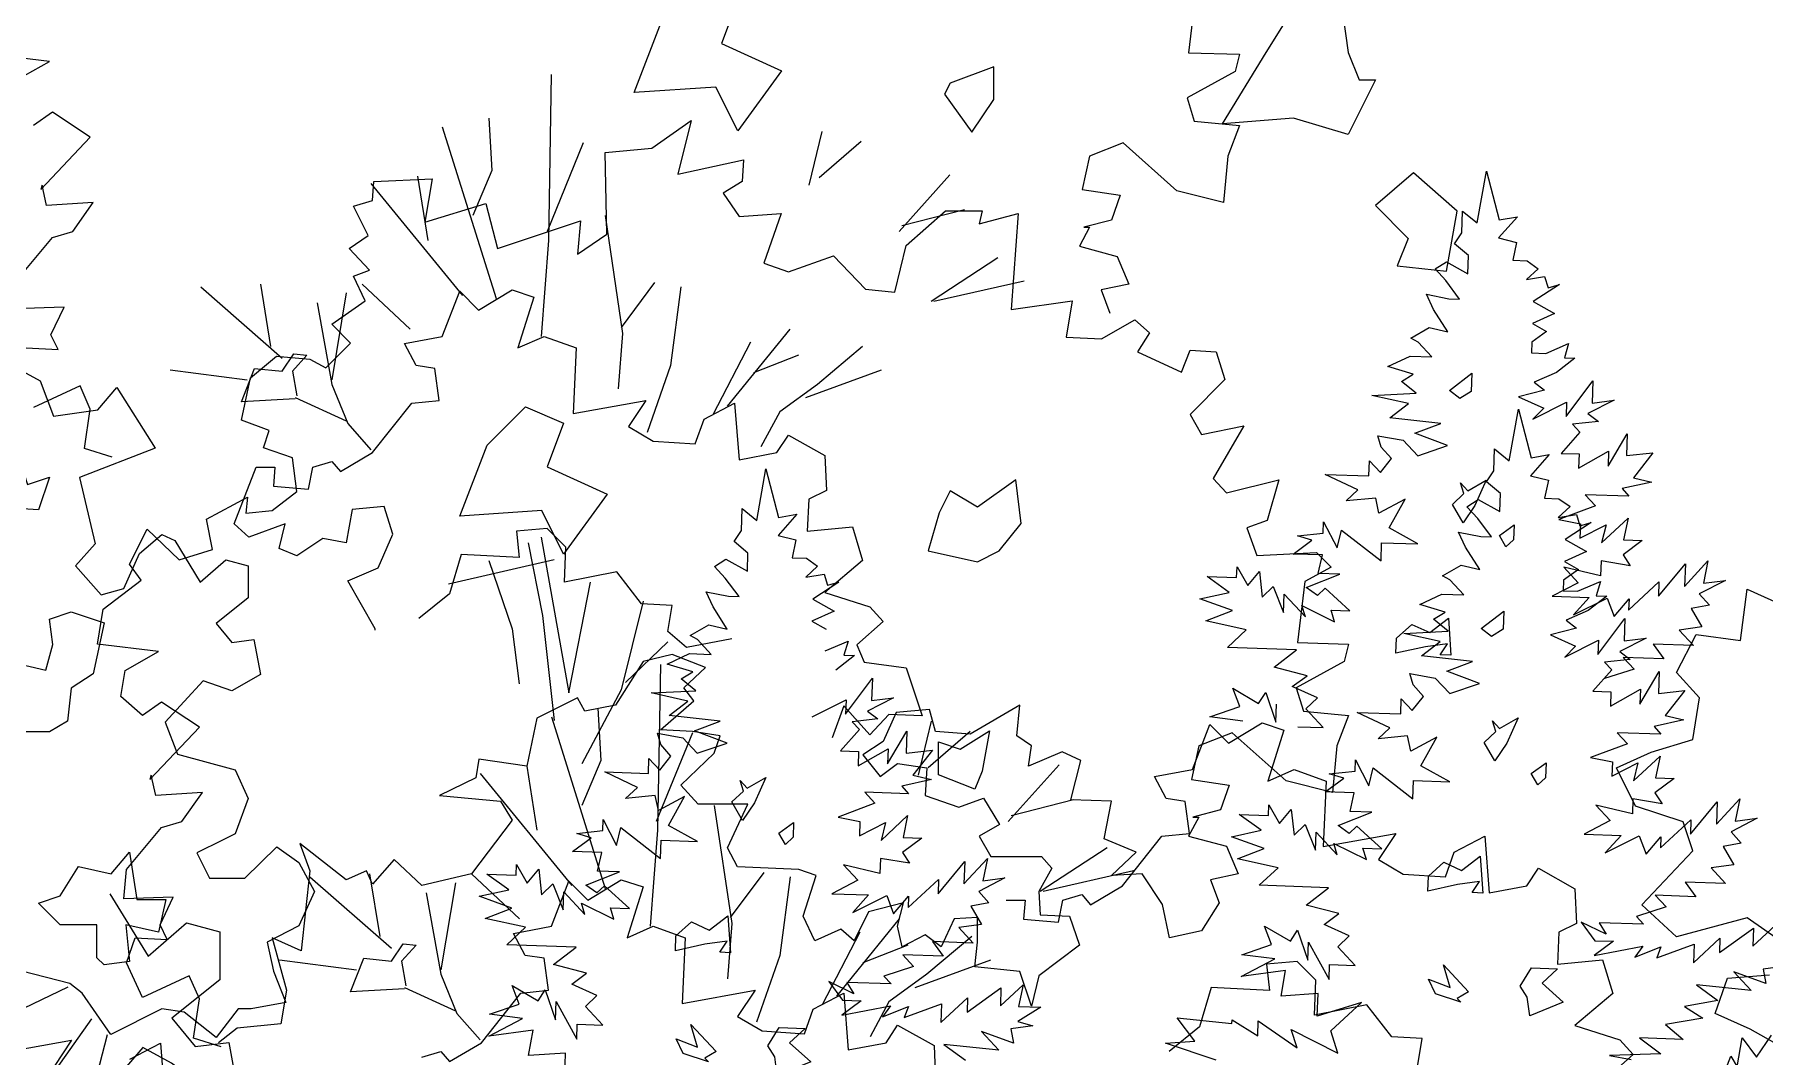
# Model space of a CAD drawing. Header units: inches. Extents: x 11.9 to 85.3, y 21.1 to 37.4.
# Drawn here: x 25.343 to 25.906, y 23.613 to 23.946 of the extents above; entities that cross this region are included whole.
import ezdxf

# ---------------------------------------------------------------- set-up
doc = ezdxf.new("R2010")
doc.units = ezdxf.units.IN
doc.header["$MEASUREMENT"] = 0
doc.layers.add('CAY', color=94, linetype='Continuous')
doc.layers.add('CAY-3', color=61, linetype='Continuous')

# ---------------------------------------------------------------- blocks, each defined once
blk = doc.blocks.new('A$C76451831')
at = {"layer": 'CAY'}
for p, q in [((5943, 1269.4), (5949.7, 1306.8)), ((5949.7, 1306.8), (5958.9, 1271.5)), ((5931.9, 1262.1), (5932.4, 1277.9)), ((5932.4, 1277.9), (5943, 1269.4)), ((5972.1, 1273.8), (5958.5, 1258.4)), ((5958.9, 1271.5), (5972.1, 1273.8)), ((5926.6, 1254.1), (5931.9, 1262.1)), ((5958.5, 1258.4), (5971.5, 1255.2)), ((5971.5, 1255.2), (5968.8, 1242.2)), ((5936.7, 1245.6), (5926.6, 1254.1)), ((5936.3, 1232.4), (5936.7, 1245.6)), ((5968.8, 1242.2), (5979.2, 1241.8)), ((5979.2, 1241.8), (5987.1, 1236.1)), ((5912.4, 1236), (5920.7, 1241.1)), ((5920.2, 1227.6), (5912.4, 1236)), ((5920.7, 1241.1), (5936.3, 1232.4)), ((5987.1, 1236.1), (5978.7, 1228.2)), ((5978.7, 1228.2), (5991.9, 1230.5)), ((5991.9, 1230.5), (5994.4, 1222.3)), ((5192.6, 1187), (5205.3, 1219.7)), ((5205.3, 1219.7), (5219, 1206)), ((5219, 1206), (5243.2, 1220.8)), ((5243.2, 1220.8), (5259.1, 1215.5)), ((5906.3, 1217.6), (5922.5, 1214.3)), ((5911.3, 1206.6), (5906.3, 1217.6)), ((5930.2, 1214.1), (5920.2, 1227.6)), ((6002.6, 1224.7), (5983.6, 1212.2)), ((5994.4, 1222.3), (6002.6, 1224.7)), ((5259.1, 1215.5), (5247.5, 1178.6)), ((5921.6, 1190.3), (5911.3, 1206.6)), ((5922.5, 1214.3), (5930.2, 1214.1)), ((5983.6, 1212.2), (5999.1, 1203.5)), ((5894.8, 1185.8), (5908.2, 1193.5)), ((5908.2, 1193.5), (5921.6, 1190.3)), ((5999.1, 1203.5), (5983, 1196.4)), ((5983, 1196.4), (5993.3, 1190.6)), ((5165.2, 1181.8), (5192.6, 1187)), ((5173.6, 1165.9), (5165.2, 1181.8)), ((5247.5, 1178.6), (5266.4, 1187)), ((5266.4, 1187), (5289.7, 1178.6)), ((5900.1, 1182.9), (5894.8, 1185.8)), ((5910.1, 1172.2), (5900.1, 1182.9)), ((5982.6, 1182.8), (5982.3, 1175.1)), ((5993.3, 1190.6), (5982.6, 1182.8)), ((5992.7, 1174.7), (6009.3, 1181.8)), ((6009.3, 1181.8), (6006.2, 1171.5)), ((5289.7, 1178.6), (5287.5, 1131.1)), ((5878.2, 1165.1), (5894.3, 1172.7)), ((5894.3, 1172.7), (5910.1, 1172.2)), ((5982.3, 1175.1), (5992.7, 1174.7)), ((6013.9, 1171.3), (6000.4, 1160.8)), ((6006.2, 1171.5), (6013.9, 1171.3)), ((4880.4, 1166.1), (4901.2, 1154.7)), ((4901.2, 1154.7), (4910.7, 1129.1)), ((5187.3, 1163.8), (5173.6, 1165.9)), ((5190.5, 1140.6), (5187.3, 1163.8)), ((5896.6, 1159.5), (5878.2, 1165.1)), ((5888.2, 1154.3), (5896.6, 1159.5)), ((5898.8, 1145.8), (5888.2, 1154.3)), ((6000.4, 1160.8), (5984.3, 1153.7)), ((6007.4, 1128.9), (6026.9, 1154.9)), ((6026.9, 1154.9), (6026.3, 1138.6)), ((4942.9, 1133.8), (4956.7, 1149.9)), ((4956.7, 1149.9), (4984.6, 1105.9)), ((5866.6, 1144.2), (5898.8, 1145.8)), ((5893.1, 1138.3), (5866.6, 1144.2)), ((5991.8, 1148), (5973, 1143.2)), ((5973, 1143.2), (5991.3, 1134.9)), ((5984.3, 1153.7), (5991.8, 1148)), ((4910.7, 1129.1), (4942.9, 1133.8)), ((5142, 1102.7), (5170.5, 1138.5)), ((5170.5, 1138.5), (5190.5, 1140.6)), ((5287.5, 1131.1), (5340.3, 1140.6)), ((5340.3, 1140.6), (5327.6, 1121.6)), ((5382.5, 1126.9), (5404.6, 1138.5)), ((5404.6, 1138.5), (5407.8, 1097.4)), ((5879.6, 1127.9), (5893.1, 1138.3)), ((5983.3, 1127), (6007.8, 1139.3)), ((5991.3, 1134.9), (5983.3, 1127)), ((6007.8, 1139.3), (6007.4, 1128.9)), ((6042.3, 1140.8), (6023.3, 1131)), ((6023.3, 1131), (6030.9, 1125.3)), ((6026.3, 1138.6), (6042.3, 1140.8)), ((5327.6, 1121.6), (5345.5, 1111.1)), ((5376.1, 1109), (5382.5, 1126.9)), ((5916.6, 1123.9), (5879.6, 1127.9)), ((5897.8, 1116.8), (5916.6, 1123.9)), ((5921.5, 1107.8), (5897.8, 1116.8)), ((6017.4, 1117.6), (6003.8, 1102.2)), ((6030.9, 1125.3), (6012.2, 1123.3)), ((6012.2, 1123.3), (6017.4, 1117.6)), ((6037.9, 1092.9), (6051.8, 1116.4)), ((6051.8, 1116.4), (6051.3, 1100.6)), ((4984.6, 1105.9), (4929.6, 1084.7)), ((5345.5, 1111.1), (5376.1, 1109)), ((5435.2, 1102.7), (5443.6, 1115.3)), ((5443.6, 1115.3), (5470, 1100.6)), ((5871, 1115), (5889.4, 1111.7)), ((5873.4, 1106.8), (5871, 1115)), ((5880.8, 1098.4), (5873.4, 1106.8)), ((5889.4, 1111.7), (5899.9, 1100.4)), ((5899.9, 1100.4), (5921.5, 1107.8)), ((6016.5, 1091.4), (6038.3, 1103.8)), ((6038.3, 1103.8), (6037.9, 1092.9)), ((5057.6, 1092.1), (5071.3, 1092.1)), ((5071.3, 1092.1), (5070.3, 1078.4)), ((5095.6, 1076.3), (5098.8, 1092.1)), ((5098.8, 1092.1), (5112.5, 1096.3)), ((5112.5, 1096.3), (5118.8, 1089)), ((5118.8, 1089), (5142, 1102.7)), ((5407.8, 1097.4), (5435.2, 1102.7)), ((5470, 1100.6), (5471.1, 1075.2)), ((5864.5, 1085.8), (5864.9, 1096.7)), ((5864.9, 1096.7), (5872.8, 1088.2)), ((5872.8, 1088.2), (5880.8, 1098.4)), ((6003.8, 1102.2), (6016.9, 1101.8)), ((6016.9, 1101.8), (6016.5, 1091.4)), ((6051.3, 1100.6), (6070.4, 1102.6)), ((6070.4, 1102.6), (6056.2, 1084.5)), ((4929.6, 1084.7), (4941, 1036.7)), ((5420.6, 1053.6), (5427.3, 1091)), ((5427.3, 1091), (5436.5, 1055.8)), ((5856.5, 1075.7), (5832.8, 1086.9)), ((5832.8, 1086.9), (5864.5, 1085.8)), ((6069.6, 1081.4), (6048.2, 1076.7)), ((6056.2, 1084.5), (6069.6, 1081.4)), ((5070.3, 1078.4), (5095.6, 1076.3)), ((5458.4, 1068.9), (5457.3, 1045.7)), ((5471.1, 1075.2), (5458.4, 1068.9)), ((5848, 1067.8), (5856.5, 1075.7)), ((5869.4, 1069.8), (5848, 1067.8)), ((5871.7, 1058.8), (5869.4, 1069.8)), ((5890.7, 1069), (5871.7, 1058.8)), ((5879.1, 1048.1), (5890.7, 1069)), ((6053, 1071.1), (6021.3, 1072.2)), ((6021.3, 1072.2), (6028.7, 1064.2)), ((6048.2, 1076.7), (6053, 1071.1)), ((5409.5, 1046.3), (5410, 1062.2)), ((5410, 1062.2), (5420.6, 1053.6)), ((5449.8, 1058.1), (5436.1, 1042.7)), ((5436.5, 1055.8), (5449.8, 1058.1)), ((6028.7, 1064.2), (6002.1, 1054.3)), ((6002.1, 1054.3), (6017.8, 1051)), ((6033.2, 1037.3), (6052.4, 1055.2)), ((6052.4, 1055.2), (6049.1, 1039.5)), ((4973.2, 1029.6), (4989.3, 1043.4)), ((4989.3, 1043.4), (4998.7, 1039.1)), ((5268.6, 1047.8), (5246.4, 1045.7)), ((5246.4, 1045.7), (5248.5, 1026.7)), ((5282.3, 1034.1), (5268.6, 1047.8)), ((5404.2, 1038.3), (5409.5, 1046.3)), ((5436.1, 1042.7), (5449.1, 1039.5)), ((5457.3, 1045.7), (5490, 1048.9)), ((5490, 1048.9), (5497.4, 1024.6)), ((5812.7, 1042.3), (5831.4, 1044.3)), ((5823, 1039.2), (5812.7, 1042.3)), ((5831.4, 1044.3), (5831.6, 1052.5)), ((5831.6, 1052.5), (5841.4, 1033.6)), ((5841.4, 1033.6), (5844.6, 1046.6)), ((5844.6, 1046.6), (5873.3, 1024.3)), ((5900, 1036.5), (5879.1, 1048.1)), ((6017.8, 1051), (6017.5, 1040.6)), ((6017.5, 1040.6), (6036.4, 1050.3)), ((6036.4, 1050.3), (6033.2, 1037.3)), ((4941, 1036.7), (4926.8, 1020.6)), ((4961.8, 1004.1), (4973.2, 1029.6)), ((4998.7, 1039.1), (5017.2, 1008.8)), ((5206.3, 1028.8), (5197.9, 1000.4)), ((5248.5, 1026.7), (5206.3, 1028.8)), ((5281.2, 1008.8), (5282.3, 1034.1)), ((5414.3, 1029.8), (5404.2, 1038.3)), ((5413.9, 1016.7), (5414.3, 1029.8)), ((5449.1, 1039.5), (5446.4, 1026.4)), ((5809.5, 1029.2), (5823, 1039.2)), ((5830.8, 1028.5), (5809.5, 1029.2)), ((5827.6, 1015), (5830.8, 1028.5)), ((5873.3, 1024.3), (5873.7, 1037.4)), ((5873.7, 1037.4), (5900, 1036.5)), ((6062.7, 1039), (6048.8, 1028.6)), ((6048.8, 1028.6), (6053.9, 1020.7)), ((6049.1, 1039.5), (6062.7, 1039)), ((4926.8, 1020.6), (4945.3, 999.7)), ((5017.2, 1008.8), (5035.7, 1024.9)), ((5035.7, 1024.9), (5051.8, 1020.6)), ((5051.8, 1020.6), (5051.8, 997.4)), ((5273.8, 1025), (5197.2, 1007.3)), ((5319.2, 1016.2), (5281.2, 1008.8)), ((5337.1, 993), (5319.2, 1016.2)), ((5390, 1020.2), (5398.3, 1025.4)), ((5397.8, 1011.8), (5390, 1020.2)), ((5398.3, 1025.4), (5413.9, 1016.7)), ((5446.4, 1026.4), (5456.8, 1026.1)), ((5464.8, 1020.4), (5456.3, 1012.5)), ((5456.8, 1026.1), (5464.8, 1020.4)), ((5497.4, 1024.6), (5470, 1001.4)), ((5768.6, 1012.1), (5768.9, 1019.8)), ((5768.9, 1019.8), (5776.6, 1006.4)), ((5776.6, 1006.4), (5785.1, 1016.5)), ((5785.1, 1016.5), (5787.1, 997.8)), ((6005.9, 1019.7), (6016.3, 1008.4)), ((6032.4, 1013.3), (6005.9, 1019.7)), ((6032.8, 1024.2), (6032.4, 1013.3)), ((6053.9, 1020.7), (6032.8, 1024.2)), ((6074.5, 998.7), (6093.9, 1022)), ((6093.3, 1005.7), (6110.2, 1024.2)), ((6093.9, 1022), (6093.3, 1005.7)), ((6110.2, 1024.2), (6107, 1008)), ((4945.3, 999.7), (4961.8, 1004.1)), ((5407.8, 998.3), (5397.8, 1011.8)), ((5456.3, 1012.5), (5469.5, 1014.7)), ((5480.2, 1008.9), (5461.2, 996.5)), ((5469.5, 1014.7), (5472, 1006.5)), ((5472, 1006.5), (5480.2, 1008.9)), ((5747.3, 1012.8), (5768.6, 1012.1)), ((5763.2, 1001.4), (5747.3, 1012.8)), ((5787.1, 997.8), (5795.1, 1005.7)), ((5795.1, 1005.7), (5802.6, 986.9)), ((5819.1, 1004.9), (5843.5, 1014.5)), ((5827.1, 999.2), (5819.1, 1004.9)), ((5832.7, 1004.4), (5827.1, 999.2)), ((5843.5, 1014.5), (5827.6, 1015)), ((5850.7, 987.9), (5832.7, 1004.4)), ((6016.3, 1008.4), (5997.4, 998.7)), ((6052.8, 988.6), (6074.8, 1009.1)), ((6074.8, 1009.1), (6074.5, 998.7)), ((6122.9, 1010.1), (6104, 1000.4)), ((6107, 1008), (6122.9, 1010.1)), ((5051.8, 997.4), (5028.6, 978.9)), ((5197.9, 1000.4), (5175.7, 982.4)), ((5359.3, 991.9), (5337.1, 993)), ((5356.1, 972.9), (5359.3, 991.9)), ((5389, 990.8), (5383.9, 1001.9)), ((5383.9, 1001.9), (5400.1, 998.6)), ((5399.3, 974.6), (5389, 990.8)), ((5400.1, 998.6), (5407.8, 998.3)), ((5461.2, 996.5), (5476.8, 987.8)), ((5470, 1001.4), (5502.7, 990.9)), ((5502.7, 990.9), (5512.2, 980.3)), ((5741.8, 996.7), (5763.2, 1001.4)), ((5765.5, 988.2), (5741.8, 996.7)), ((5802.6, 986.9), (5803.1, 1000)), ((5803.1, 1000), (5818.4, 983.6)), ((5818.4, 983.6), (5815.9, 991.8)), ((5815.9, 991.8), (5839.5, 980.1)), ((5997.4, 998.7), (6024.1, 997.7)), ((6024.1, 997.7), (6012.8, 985)), ((6012.8, 985), (6037.3, 997.3)), ((6037.3, 997.3), (6042.2, 983.9)), ((6042.2, 983.9), (6053.1, 996.7)), ((6053.1, 996.7), (6052.8, 988.6)), ((6111.4, 992), (6098.2, 989.7)), ((6104, 1000.4), (6111.4, 992)), ((5028.6, 978.9), (5040, 965.1)), ((5476.8, 987.8), (5460.6, 980.6)), ((5460.6, 980.6), (5470.9, 974.8)), ((5512.2, 980.3), (5493.2, 963.4)), ((5746.2, 980.7), (5765.5, 988.2)), ((5775.4, 974.2), (5746.2, 980.7)), ((5839.5, 980.1), (5837.1, 988.4)), ((5837.1, 988.4), (5850.7, 987.9)), ((6098.2, 989.7), (6105.9, 976.3)), ((5040, 965.1), (5056.1, 967.1)), ((5056.1, 967.1), (5060.8, 941.9)), ((5369.8, 961.3), (5356.1, 972.9)), ((5402.5, 967.7), (5369.8, 961.3)), ((5372.4, 970.1), (5385.8, 977.8)), ((5377.7, 967.2), (5372.4, 970.1)), ((5387.7, 956.4), (5377.7, 967.2)), ((5385.8, 977.8), (5399.3, 974.6)), ((5470.3, 959), (5486.9, 966.1)), ((5486.9, 966.1), (5483.8, 955.8)), ((5761.9, 961.5), (5775.4, 974.2)), ((6105.9, 976.3), (6089.5, 974.1)), ((6089.5, 974.1), (6099.9, 962.9)), ((5355.8, 949.4), (5371.9, 957)), ((5371.9, 957), (5387.7, 956.4)), ((5491.5, 955.5), (5478, 945.1)), ((5483.8, 955.8), (5491.5, 955.5)), ((5493.2, 963.4), (5498.5, 950.8)), ((5812.1, 959.8), (5761.9, 961.5)), ((5795.8, 947.2), (5812.1, 959.8)), ((6078.3, 953.2), (6048.9, 954.2)), ((6048.9, 954.2), (6056.8, 945.8)), ((6070.5, 963.9), (6078.3, 953.2)), ((6099.9, 962.9), (6070.5, 963.9)), ((5060.8, 941.9), (5040, 930.1)), ((5374.2, 943.7), (5355.8, 949.4)), ((5365.8, 938.6), (5374.2, 943.7)), ((5498.5, 950.8), (5529.1, 946.6)), ((5529.1, 946.6), (5540.7, 911.8)), ((5819.6, 940.9), (5795.8, 947.2)), ((5808.9, 933.2), (5819.6, 940.9)), ((6056.8, 945.8), (6035.2, 938.9)), ((5019.2, 937.2), (4991.7, 907.3)), ((5040, 930.1), (5019.2, 937.2)), ((5344.2, 928.5), (5376.4, 930.1)), ((5370.7, 922.5), (5344.2, 928.5)), ((5376.4, 930.1), (5365.8, 938.6)), ((5485, 913.1), (5504.5, 939.2)), ((5504.5, 939.2), (5503.9, 922.9)), ((5770.8, 918.6), (5765.8, 931.9)), ((5765.8, 931.9), (5784.4, 920.9)), ((5784.4, 920.9), (5789.7, 928.8)), ((5789.7, 928.8), (5797.1, 907.3)), ((5827.2, 924.8), (5808.9, 933.2)), ((5357.2, 912.1), (5370.7, 922.5)), ((5460.9, 911.2), (5485.4, 923.5)), ((5483.7, 919.1), (5475.3, 895.9)), ((5502.7, 898.1), (5483.7, 919.1)), ((5485.4, 923.5), (5485, 913.1)), ((5519.9, 925), (5501, 915.3)), ((5503.9, 922.9), (5519.9, 925)), ((5749.2, 911.2), (5770.8, 918.6)), ((5797.1, 907.3), (5797.6, 920.4)), ((5818.7, 916.9), (5827.2, 924.8)), ((5831.4, 903.4), (5818.7, 916.9)), ((4991.7, 907.3), (5000.7, 884.1)), ((5394.2, 908.1), (5357.2, 912.1)), ((5375.4, 901.1), (5394.2, 908.1)), ((5508.5, 909.6), (5489.8, 907.5)), ((5489.8, 907.5), (5495.1, 901.9)), ((5501, 915.3), (5508.5, 909.6)), ((5516.4, 912.8), (5502.7, 898.1)), ((5540.7, 911.8), (5516.4, 912.8)), ((5773.1, 908.1), (5749.2, 911.2)), ((5812.9, 904), (5831.4, 903.4)), ((5351, 891), (5348.6, 899.3)), ((5348.6, 899.3), (5367.1, 895.9)), ((5358.4, 882.6), (5351, 891)), ((5367.1, 895.9), (5377.5, 884.7)), ((5399.1, 892.1), (5375.4, 901.1)), ((5377.5, 884.7), (5399.1, 892.1)), ((5495.1, 901.9), (5481.4, 886.5)), ((5515.5, 877.1), (5529.5, 900.7)), ((5529.5, 900.7), (5528.9, 884.8)), ((5000.7, 884.1), (5042.4, 872.7)), ((5342.1, 870.1), (5342.5, 880.9)), ((5342.5, 880.9), (5350.4, 872.5)), ((5350.4, 872.5), (5358.4, 882.6)), ((5481.4, 886.5), (5494.5, 886)), ((5494.1, 875.6), (5515.9, 888)), ((5494.5, 886), (5494.1, 875.6)), ((5515.9, 888), (5515.5, 877.1)), ((5528.9, 884.8), (5548, 886.9)), ((5548, 886.9), (5533.8, 868.8)), ((5042.4, 872.7), (5051.8, 851.9)), ((5310.5, 871.2), (5342.1, 870.1)), ((5334.1, 859.9), (5310.5, 871.2)), ((5547.3, 865.6), (5525.8, 860.9)), ((5533.8, 868.8), (5547.3, 865.6)), ((5325.6, 852), (5334.1, 859.9)), ((5347, 854), (5325.6, 852)), ((5349.4, 843.1), (5347, 854)), ((5368.3, 853.3), (5349.4, 843.1)), ((5356.7, 832.4), (5368.3, 853.3)), ((5498.9, 856.4), (5506.3, 848.5)), ((5530.6, 855.3), (5498.9, 856.4)), ((5525.8, 860.9), (5530.6, 855.3)), ((5051.8, 851.9), (5042.4, 826.3)), ((5506.3, 848.5), (5479.7, 838.5)), ((5290.3, 826.5), (5309, 828.6)), ((5309, 828.6), (5309.3, 836.7)), ((5309.3, 836.7), (5319, 817.8)), ((5319, 817.8), (5322.2, 830.9)), ((5322.2, 830.9), (5350.9, 808.5)), ((5377.6, 820.8), (5356.7, 832.4)), ((5479.7, 838.5), (5495.4, 835.2)), ((5495.4, 835.2), (5495.1, 824.8)), ((5495.1, 824.8), (5514, 834.6)), ((5510.8, 821.5), (5530, 839.5)), ((5514, 834.6), (5510.8, 821.5)), ((5530, 839.5), (5526.8, 823.7)), ((5033.3, 821.6), (5014.8, 812.5)), ((5042.4, 826.3), (5033.3, 821.6)), ((5049.4, 794.1), (5072.6, 816.9)), ((5072.6, 816.9), (5088.7, 805.5)), ((5287.1, 813.5), (5300.6, 823.4)), ((5300.6, 823.4), (5290.3, 826.5)), ((5350.9, 808.5), (5351.3, 821.7)), ((5351.3, 821.7), (5377.6, 820.8)), ((5540.3, 823.2), (5526.4, 812.8)), ((5526.8, 823.7), (5540.3, 823.2)), ((5014.8, 812.5), (5023.9, 794.1)), ((5088.7, 805.5), (5100.1, 784.6)), ((5246.2, 796.3), (5246.5, 804)), ((5246.5, 804), (5254.2, 790.6)), ((5308.4, 812.7), (5287.1, 813.5)), ((5305.2, 799.3), (5308.4, 812.7)), ((5510, 797.5), (5483.5, 803.9)), ((5483.5, 803.9), (5494, 792.7)), ((5510.4, 808.4), (5510, 797.5)), ((5531.5, 805), (5510.4, 808.4)), ((5526.4, 812.8), (5531.5, 805)), ((5552.1, 782.9), (5571.5, 806.3)), ((5570.9, 790), (5587.9, 808.4)), ((5571.5, 806.3), (5570.9, 790)), ((5587.9, 808.4), (5584.6, 792.2)), ((5023.9, 794.1), (5049.4, 794.1)), ((5240.9, 785.6), (5224.9, 797.1)), ((5224.9, 797.1), (5246.2, 796.3)), ((5254.2, 790.6), (5262.7, 800.7)), ((5262.7, 800.7), (5264.7, 782.1)), ((5296.7, 789.1), (5321.1, 798.7)), ((5321.1, 798.7), (5305.2, 799.3)), ((5494, 792.7), (5475, 782.9)), ((5530.4, 772.8), (5552.4, 793.3)), ((5552.4, 793.3), (5552.1, 782.9)), ((5600.5, 794.4), (5581.6, 784.6)), ((5584.6, 792.2), (5600.5, 794.4)), ((4951.7, 782.9), (4979.4, 737.5)), ((5100.1, 784.6), (5088.7, 759.5)), ((5219.4, 781), (5240.9, 785.6)), ((5243.1, 772.4), (5219.4, 781)), ((5264.7, 782.1), (5272.7, 790)), ((5272.7, 790), (5280.2, 771.1)), ((5280.2, 771.1), (5280.7, 784.3)), ((5280.7, 784.3), (5296, 767.8)), ((5304.7, 783.4), (5296.7, 789.1)), ((5310.3, 788.7), (5304.7, 783.4)), ((5328.3, 772.2), (5310.3, 788.7)), ((5475, 782.9), (5501.7, 782)), ((5501.7, 782), (5490.4, 769.2)), ((5490.4, 769.2), (5514.9, 781.5)), ((5514.9, 781.5), (5519.8, 768.2)), ((5519.8, 768.2), (5530.7, 781)), ((5530.7, 781), (5530.4, 772.8)), ((5581.6, 784.6), (5589, 776.2)), ((5223.8, 764.9), (5243.1, 772.4)), ((5296, 767.8), (5293.5, 776.1)), ((5293.5, 776.1), (5317.1, 764.4)), ((5314.7, 772.6), (5328.3, 772.2)), ((5317.1, 764.4), (5314.7, 772.6)), ((5589, 776.2), (5575.8, 773.9)), ((5575.8, 773.9), (5583.5, 760.5)), ((4979.4, 737.5), (5007.1, 761.7)), ((5007.1, 761.7), (5031.3, 755.2)), ((5031.3, 755.2), (5031.3, 720.4)), ((5088.7, 759.5), (5065.6, 747.7)), ((5253, 758.5), (5223.8, 764.9)), ((5239.5, 745.8), (5253, 758.5)), ((5583.5, 760.5), (5567.1, 758.4)), ((5567.1, 758.4), (5577.6, 747.1)), ((5065.6, 747.7), (5070.3, 726.8)), ((5289.7, 744), (5239.5, 745.8)), ((5273.4, 731.5), (5289.7, 744)), ((5577.6, 747.1), (5548.1, 748.2)), ((5548.1, 748.2), (5555.9, 737.5)), ((5297.2, 725.2), (5273.4, 731.5)), ((5534.4, 730.1), (5512.8, 723.1)), ((5526.5, 738.5), (5534.4, 730.1)), ((5555.9, 737.5), (5526.5, 738.5)), ((4825.4, 669), (4921.3, 715.4)), ((4922.5, 717.8), (4887.9, 726.8)), ((4931.5, 710.7), (4922.5, 717.8)), ((5031.3, 720.4), (4996.5, 692.7)), ((5070.3, 726.8), (5079.3, 704)), ((5248.4, 702.9), (5243.4, 716.2)), ((5243.4, 716.2), (5262.1, 705.1)), ((5286.5, 717.4), (5297.2, 725.2)), ((5304.8, 709.1), (5286.5, 717.4)), ((5472.8, 719.1), (5482.8, 705.6)), ((5491.1, 710.3), (5472.8, 719.1)), ((5518.1, 717.5), (5485.9, 718.6)), ((5485.9, 718.6), (5491.1, 710.3)), ((5512.8, 723.1), (5518.1, 717.5)), ((5597.3, 701.6), (5613.7, 716.9)), ((5613.7, 716.9), (5610.4, 701.1)), ((4952.3, 680.8), (4931.5, 710.7)), ((5079.3, 704), (5054.2, 699.3)), ((5226.8, 695.5), (5248.4, 702.9)), ((5262.1, 705.1), (5267.3, 713.1)), ((5267.3, 713.1), (5274.7, 691.5)), ((5274.7, 691.5), (5275.2, 704.7)), ((5275.2, 704.7), (5290.1, 677.4)), ((5296.4, 701.2), (5304.8, 709.1)), ((5496.3, 705.1), (5482.4, 694.7)), ((5482.8, 705.6), (5496.3, 705.1)), ((5527.6, 693.1), (5554.7, 703.1)), ((5554.2, 689.5), (5573.5, 707.4)), ((5554.7, 703.1), (5554.2, 689.5)), ((5573.1, 697), (5597.7, 714.7)), ((5573.5, 707.4), (5573.1, 697)), ((5597.7, 714.7), (5597.3, 701.6)), ((4899.3, 636.8), (4938.6, 692.2)), ((4989.3, 699.3), (4952.3, 680.8)), ((5005.4, 696.9), (4989.3, 699.3)), ((4996.5, 692.7), (5013.6, 672)), ((5028.6, 678.5), (5005.4, 696.9)), ((5044.7, 699.3), (5028.6, 678.5)), ((5054.2, 699.3), (5044.7, 699.3)), ((5226.3, 679.6), (5250.7, 692.4)), ((5250.7, 692.4), (5226.8, 695.5)), ((5309, 687.6), (5296.4, 701.2)), ((5482.4, 694.7), (5517.5, 701.6)), ((5517.5, 701.6), (5511.8, 693.7)), ((5511.8, 693.7), (5530.6, 701.2)), ((5530.6, 701.2), (5527.6, 693.1)), ((5626.7, 700.5), (5610, 690.2)), ((5610, 690.2), (5620.8, 687.1)), ((5610.4, 701.1), (5626.7, 700.5)), ((4938.6, 636.8), (4950, 680.8)), ((5258.6, 683.9), (5226.3, 679.6)), ((5255.2, 665.5), (5258.6, 683.9)), ((5290.1, 677.4), (5290.5, 688.3)), ((5290.5, 688.3), (5309, 687.6)), ((5606.7, 674.5), (5583.5, 683)), ((5583.5, 683), (5596.1, 669.4)), ((5620.8, 687.1), (5604.8, 685)), ((5604.8, 685), (5606.7, 674.5)), ((5013.6, 672), (5037.8, 675)), ((5037.8, 675), (5044.9, 637.2)), ((5282, 667.2), (5255.2, 665.5)), ((5281.5, 650.9), (5282, 667.2)), ((5596.1, 669.4), (5556.4, 673.5)), ((5556.4, 673.5), (5571.9, 662.1))]:
    blk.add_line(p, q, dxfattribs=at)
for points in [[(4953.2, 1099.5), (4933.2, 1105.8), (4937.4, 1134.3), (4930, 1151.2), (4896.3, 1135.4)], [(4891, 1178.6), (4914.2, 1177.5), (4908.9, 1188.1), (4918.4, 1208.1), (4882.5, 1207.1)], [(4884.7, 1228.2), (4910, 1258.8), (4924.7, 1263), (4939.5, 1284.1), (4905.7, 1282), (4902.6, 1296.7), (4901.5, 1293.6), (4937.4, 1331.5), (4910, 1349.5), (4896.3, 1340)], [(4883.6, 1372.7), (4907.9, 1386.4), (4863.6, 1391.6)], [(5738.9, 1437), (5733.7, 1392.7), (5770.6, 1391.6), (5767.4, 1379), (5732.6, 1360), (5737.9, 1343.1), (5770.6, 1340), (5762.2, 1317.8), (5759, 1284.1), (5725.2, 1292.5), (5686.2, 1327.3), (5662, 1317.8), (5656.7, 1293.6), (5684.1, 1289.3), (5677.8, 1271.4), (5657.7, 1266.1), (5662, 1266.1), (5654.6, 1252.4), (5682, 1245), (5690.4, 1225), (5670.4, 1220.8), (5676.7, 1203.9)], [(530, 749.3), (509.9, 755.6), (514.2, 784.1), (506.8, 800.9), (473, 785.1), (461.4, 810.4), (467.7, 828.4), (490.9, 827.3), (485.7, 837.9), (495.2, 857.9), (459.3, 856.8), (461.4, 877.9), (486.7, 908.5), (501.5, 912.7), (516.3, 933.8), (482.5, 931.7), (479.3, 946.5), (478.3, 943.3), (514.2, 981.3), (486.7, 999.2), (473, 989.7), (457.2, 1003.4), (460.4, 1022.4), (484.6, 1036.1), (440.3, 1041.4), (444.5, 1066.7), (472, 1087.8), (463.5, 1099.4), (476.2, 1124.7), (499.4, 1102.6), (523.6, 1110), (519.4, 1132.1), (549, 1147.9), (547.9, 1136.3), (566.9, 1138.4), (584.8, 1152.1), (581.7, 1176.4), (560.6, 1183.8), (564.8, 1196.4), (544.7, 1203.8), (551.1, 1234.4), (570.1, 1250.2), (594.3, 1248.1), (605.9, 1241.8), (623.8, 1259.7), (610.1, 1273.4), (634.4, 1290.3), (625.9, 1308.2), (637.6, 1312.5), (622.8, 1328.3), (636.5, 1337.8), (625.9, 1358.9), (639.7, 1363.1), (640.7, 1376.8), (682.9, 1378.9), (677.6, 1347.3), (721.9, 1361), (730.4, 1328.3), (790.5, 1348.3), (788.4, 1324.1), (809.5, 1338.8), (808.4, 1397.9), (842.2, 1401.1), (870.6, 1421.1), (861.1, 1382.1), (908.6, 1392.6), (907.6, 1376.8), (893.8, 1368.4), (905.4, 1351.5), (936, 1353.6), (923.4, 1317.7), (941.3, 1311.4), (974, 1323), (997.2, 1298.7), (1018.3, 1296.6), (1026.7, 1330.4), (1055.2, 1355.7), (1081.6, 1355.7), (1079.5, 1346.2), (1107.9, 1353.6), (1102.7, 1284), (1147, 1290.3), (1142.7, 1263.9), (1168.1, 1262.9), (1192.3, 1276.6), (1202.9, 1267.1), (1194.4, 1253.4), (1226.1, 1238.6), (1232.4, 1254.5), (1251.4, 1253.4), (1257.7, 1233.4), (1232.4, 1208), (1240.8, 1193.3), (1271.4, 1199.6), (1249.3, 1161.6), (1258.8, 1151.1), (1296.7, 1160.6), (1288.3, 1131.1), (1273.5, 1125.8), (1280.9, 1105.7), (1324.2, 1107.9), (1334.7, 1097.3), (1315.7, 1086.8), (1310.4, 1042.5), (1347.4, 1041.4), (1344.2, 1028.7), (1309.4, 1009.8), (1314.7, 992.9), (1347.4, 989.7), (1338.9, 967.6), (1335.8, 933.8), (1302, 942.3), (1263, 977.1), (1238.7, 967.6), (1233.4, 943.3), (1260.9, 939.1), (1254.5, 921.2), (1234.5, 915.9), (1238.7, 915.9), (1231.3, 902.2), (1258.8, 894.8), (1267.2, 874.8), (1247.2, 870.5), (1253.5, 853.7)], [(5271.7, 1376.9), (5269.6, 1256.6), (5264.3, 1187)], [(5226.4, 1345.2), (5228.5, 1307.3), (5214.8, 1274.6)], [(5192.6, 1338.9), (5231.6, 1214.5)], [(5467.9, 1335.7), (5458.4, 1296.7)], [(5294.9, 1327.3), (5268.6, 1263)], [(5496.4, 1328.4), (5465.8, 1302)], [(5140.9, 1297.8), (5207.4, 1216.6)], [(5174.7, 1303.1), (5182.1, 1256.6)], [(5560.7, 1304.1), (5523.8, 1263)], [(5310.7, 1274.6), (5323.4, 1189.1), (5320.2, 1149.1)], [(5571.3, 1278.8), (5525.9, 1267.2)], [(5595.5, 1244), (5547, 1212.3)], [(5017.5, 1222.9), (5076.6, 1171.2)], [(5060.8, 1225), (5068.2, 1179.7)], [(5123, 1218.7), (5112.5, 1155.4)], [(5134.6, 1225), (5169.4, 1192.3)], [(5346.6, 1226.1), (5322.3, 1193.4)], [(5365.6, 1222.9), (5358.2, 1165.9), (5341.3, 1117.4)], [(5614.5, 1227.1), (5549.1, 1212.3)], [(1251.4, 739.8), (1214.7, 752), (1236, 753.5), (1223, 770.3), (1262.8, 766.2), (1262.9, 768.9), (1281.5, 757.4), (1281.9, 768.2), (1310.2, 748.6), (1305.7, 761.9), (1339.5, 744.9), (1334.6, 760.9), (1356.7, 781.5), (1324.6, 771.7), (1325.2, 788), (1298.4, 786.2), (1301.7, 804.7), (1269.4, 800.4), (1293.9, 813.1), (1270, 816.2), (1291.5, 823.6), (1286.5, 837), (1305.2, 825.9), (1310.4, 833.9), (1317.9, 812.3), (1318.3, 825.4), (1333.2, 798.2), (1333.6, 809), (1352.2, 808.4), (1339.5, 822), (1347.9, 829.8), (1329.6, 838.2), (1340.3, 846), (1316.5, 852.2), (1332.8, 864.8), (1282.6, 866.6), (1296.2, 879.2), (1266.9, 885.7), (1286.2, 893.2), (1262.5, 901.7), (1284, 906.4), (1268.1, 917.8), (1289.3, 917.1), (1289.6, 924.8), (1297.3, 911.4), (1305.8, 921.5), (1307.9, 902.9), (1315.9, 910.7), (1323.4, 891.9), (1323.8, 905), (1339.1, 888.6), (1336.7, 896.9), (1360.3, 885.2), (1357.8, 893.4), (1371.4, 892.9), (1353.4, 909.4), (1347.8, 904.2), (1339.8, 909.9), (1364.2, 919.5), (1348.4, 920), (1351.5, 933.5), (1330.3, 934.3), (1343.8, 944.2), (1333.4, 947.3), (1352.1, 949.4), (1352.4, 957.5), (1362.1, 938.6), (1365.3, 951.6), (1394, 929.3), (1394.4, 942.4), (1420.7, 941.5), (1399.8, 953.1), (1411.4, 974), (1392.5, 963.8), (1390.1, 974.8), (1368.8, 972.8), (1377.2, 980.7), (1353.6, 991.9), (1385.3, 990.8), (1385.6, 1001.7), (1393.5, 993.3), (1401.6, 1003.4), (1394.2, 1011.8), (1391.7, 1020.1), (1410.2, 1016.7), (1420.7, 1005.5), (1442.2, 1012.9), (1418.5, 1021.8), (1437.3, 1028.9), (1400.3, 1032.9), (1413.8, 1043.3), (1387.3, 1049.2), (1419.5, 1050.8), (1409, 1059.4), (1417.3, 1064.5), (1398.9, 1070.1), (1415, 1077.7), (1430.9, 1077.2), (1420.8, 1088), (1415.5, 1090.9), (1428.9, 1098.6), (1442.4, 1095.4), (1432.1, 1111.6), (1427, 1122.6), (1443.2, 1119.4), (1450.9, 1119.1), (1441, 1132.6), (1433.1, 1141), (1441.4, 1146.2), (1457, 1137.5), (1457.5, 1150.6), (1447.3, 1159.1), (1452.6, 1167.1), (1453.1, 1182.9), (1463.7, 1174.4), (1470.5, 1211.8), (1479.7, 1176.6), (1492.9, 1178.8), (1479.2, 1163.4), (1492.2, 1160.3), (1489.5, 1147.2), (1499.9, 1146.8), (1507.9, 1141.1), (1499.4, 1133.3), (1512.7, 1135.5), (1515.1, 1127.3), (1523.3, 1129.7), (1504.3, 1117.2), (1519.9, 1108.5), (1503.8, 1101.4), (1514, 1095.6), (1503.3, 1087.8), (1503, 1080.1), (1513.4, 1079.7), (1530, 1086.9), (1526.9, 1076.5), (1534.6, 1076.3), (1521.1, 1065.9), (1505, 1058.7), (1512.5, 1053), (1493.8, 1048.2), (1512, 1039.9), (1504.1, 1032), (1528.5, 1044.3), (1528.1, 1033.9), (1547.6, 1060), (1547.1, 1043.7), (1563, 1045.8), (1544.1, 1036.1), (1551.6, 1030.3), (1532.9, 1028.3), (1538.2, 1022.7), (1524.5, 1007.3), (1537.6, 1006.8), (1537.3, 996.4), (1559, 1008.8), (1558.6, 997.9), (1572.6, 1021.5), (1572, 1005.6), (1591.1, 1007.7), (1576.9, 989.6), (1590.4, 986.4), (1568.9, 981.7), (1573.7, 976.1), (1542, 977.2), (1549.5, 969.2), (1522.8, 959.3), (1538.6, 956), (1538.2, 945.6), (1557.1, 955.4), (1554, 942.3), (1573.2, 960.2), (1569.9, 944.5), (1583.5, 944), (1569.5, 933.6), (1574.7, 925.7), (1553.5, 929.2), (1553.1, 918.3), (1526.6, 924.7), (1537.1, 913.4), (1518.2, 903.7), (1544.9, 902.7), (1533.5, 890), (1558, 902.3), (1563, 889), (1573.8, 901.7), (1573.5, 893.6), (1595.6, 914.1), (1595.2, 903.7), (1614.6, 927.1), (1614, 910.8), (1631, 929.2), (1627.7, 913), (1643.6, 915.2), (1624.7, 905.4), (1632.1, 897), (1618.9, 894.7), (1626.6, 881.3), (1610.2, 879.2), (1620.7, 867.9), (1591.3, 868.9), (1599.1, 858.2), (1569.6, 859.3), (1577.5, 850.8), (1556, 843.9), (1561.2, 838.3), (1529.1, 839.4), (1534.2, 831), (1515.9, 839.8), (1525.9, 826.3), (1539.5, 825.9), (1525.5, 815.5), (1560.6, 822.4), (1554.9, 814.4), (1573.8, 821.9), (1570.8, 813.9), (1597.8, 823.8), (1597.4, 810.2), (1616.6, 828.2), (1616.2, 817.7), (1640.9, 835.5), (1640.4, 822.3), (1656.8, 837.6)], [(1663.9, 807.9), (1648, 805.8), (1649.9, 795.3), (1626.6, 803.8), (1639.3, 790.2), (1599.5, 794.3), (1615, 782.9), (1590.8, 778.7), (1604.1, 770.1), (1577.2, 765.6), (1590, 754.7), (1558.3, 755.8), (1573.8, 744.4), (1536.6, 743), (1552.3, 740.2)], [(1618.5, 727), (1624.5, 742.7), (1629.2, 734.8), (1632.6, 756), (1643, 742), (1654, 757.9)], [(5101.9, 1211.3), (5112.5, 1152.2), (5124.1, 1123.8), (5140.9, 1104.8)], [(5444.7, 1192.3), (5399.3, 1136.4)], [(5416.2, 1182.8), (5388.8, 1130.1)], [(5497.4, 1179.7), (5464.7, 1152.2), (5437.3, 1132.2), (5423.6, 1106.9)], [(5086.1, 1141.7), (5047.1, 1139.6), (5056.6, 1163.8), (5076.6, 1161.7), (5085, 1174.4), (5094.5, 1173.3), (5084, 1161.7), (5087.2, 1143.8)], [(5451, 1173.3), (5418.3, 1160.7)], [(4995.4, 1162.8), (5051.3, 1155.4)], [(5456.3, 1142.7), (5511.1, 1162.8)], [(5086.1, 1142.7), (5123, 1125.9)], [(5144.1, 974), (5144.1, 975), (5124.1, 1009.8), (5146.2, 1019.3), (5156.8, 1043.6), (5150.4, 1063.6), (5127.2, 1061.5), (5123, 1037.3), (5106.1, 1040.4), (5087.2, 1027.8), (5074.5, 1033.1), (5078.7, 1051), (5052.3, 1041.5), (5041.8, 1051), (5057.6, 1092.1)], [(5264.3, 1041.5), (5284.4, 928.6), (5300.2, 1008.8)], [(5963.8, 1034.3), (5959.1, 1042.6), (5969.8, 1050.4), (5969.4, 1039.5), (5963.8, 1034.3)], [(1253.5, 853.7), (1240.8, 833.6), (1217.6, 828.4), (1212.4, 852.6), (1197.6, 874.8), (1175.4, 873.7), (1193.4, 890.6), (1170.2, 900.1), (1175.4, 927.5), (1145.9, 928.6), (1153.3, 957), (1139.6, 963.4), (1115.3, 952.8), (1117.4, 967.6), (1106.9, 975), (1109, 997.1), (1073.1, 976), (1047.8, 978.1), (1043.6, 993.9), (1019.3, 991.8), (1009.9, 970.7), (995.1, 961.2), (1007.7, 945.4), (1020.4, 954.9), (1041.5, 951.8), (1040.4, 931.7), (1064.7, 923.3), (1082.6, 929.6), (1094.2, 910.6), (1079.5, 902.2), (1087.9, 887.4), (1124.8, 887.4), (1132.2, 879), (1122.7, 862.1), (1123.8, 845.2), (1144.9, 844.2), (1152.2, 823.1), (1122.7, 800.9), (1117.4, 778.8), (1109, 804.1), (1076.3, 807.3), (1078.4, 825.2), (1078.4, 843.1), (1061.5, 842.1), (1052, 822), (1040.4, 830.5), (1023.6, 822), (1020.4, 836.8), (1024.6, 853.7), (999.3, 847.3), (988.8, 826.2), (979.3, 834.7), (960.3, 826.2), (951.8, 844.2), (961.3, 873.7), (948.7, 877.9), (904.4, 880), (897, 893.7), (911.8, 925.4), (875.9, 925.4), (863.3, 939.1), (887.5, 962.3), (891.7, 975), (871.7, 978.1), (848.5, 979.2), (872.7, 1000.3), (865.4, 1009.8), (881.2, 1024.5), (856.9, 1034), (835.8, 1028.7), (815.8, 997.1), (793.6, 992.9), (788.4, 1002.4), (758.8, 987.6), (751.5, 952.8), (716.7, 958.1), (714.5, 944.4), (688.2, 931.7), (732.5, 927.5), (740.9, 913.8), (711.4, 874.8), (675.5, 866.3), (655.5, 885.3), (639.7, 867.4), (635.4, 876.9), (620.7, 870.5), (586.9, 896.9), (594.3, 876.9), (588, 818.9), (566.9, 828.4), (577.4, 790.4), (573.2, 766.1), (541.6, 763), (527.9, 752.4)], [(5254.8, 1037.3), (5265.4, 984.5), (5273.8, 908.6)], [(848.5, 1026.6), (846.4, 906.4), (841.1, 836.8)], [(5226.4, 1024.6), (5243.2, 975), (5248.5, 935)], [(803.1, 995), (805.2, 957), (791.5, 924.3)], [(5338.2, 995.1), (5322.3, 930.7), (5293.9, 877)], [(769.4, 988.7), (808.4, 864.2)], [(1044.7, 985.5), (1035.2, 946.5)], [(871.7, 977.1), (845.3, 912.7)], [(1073.1, 978.1), (1042.6, 951.8)], [(1137.5, 953.9), (1100.6, 912.7)], [(1484.5, 939.3), (1479.8, 947.6), (1490.5, 955.4), (1490.1, 944.5), (1484.5, 939.3)], [(5356.1, 965.6), (5325.5, 936)], [(717.7, 947.5), (784.2, 866.3)], [(751.5, 952.8), (758.8, 906.4)], [(1148, 928.6), (1102.7, 917)], [(887.5, 924.3), (900.2, 838.9), (897, 798.8)], [(1172.3, 893.7), (1123.8, 862.1)], [(594.3, 872.7), (653.4, 821)], [(675.5, 741.9), (689.2, 746.1), (695.6, 738.7), (718.8, 752.4), (747.2, 788.3), (767.3, 790.4), (764.1, 813.6), (750.4, 815.7), (742, 831.5), (769.4, 836.8), (782, 869.5), (795.8, 855.8), (820, 870.5), (835.8, 865.3), (824.2, 828.4), (843.2, 836.8), (866.4, 828.4), (864.3, 780.9), (917, 790.4), (904.4, 771.4), (922.3, 760.9), (952.9, 758.7), (959.2, 776.7), (981.4, 788.3), (984.5, 747.1), (1012, 752.4), (1020.4, 765.1), (1046.8, 750.3), (1047.8, 725)], [(637.6, 874.8), (644.9, 829.4)], [(699.8, 868.4), (689.2, 805.2)], [(711.4, 874.8), (746.2, 842.1)], [(923.4, 875.8), (899.1, 843.1)], [(942.4, 872.7), (935, 815.7), (918.1, 767.2)], [(1191.3, 876.9), (1125.9, 862.1)], [(678.7, 861.1), (689.2, 802), (700.8, 773.5), (717.7, 754.5)], [(1021.5, 842.1), (976.1, 786.2)], [(993, 832.6), (965.6, 779.8)], [(1074.2, 829.4), (1041.5, 802), (1014.1, 782), (1000.4, 756.6)], [(5441.4, 818.5), (5436.7, 826.9), (5447.4, 834.6), (5447, 823.8), (5441.4, 818.5)], [(662.9, 791.4), (623.8, 789.3), (633.3, 813.6), (653.4, 811.5), (661.8, 824.1), (671.3, 823.1), (660.8, 811.5), (663.9, 793.6)], [(1027.8, 823.1), (995.1, 810.4)], [(572.2, 812.5), (628.1, 805.2)], [(1033.1, 792.5), (1087.9, 812.5)], [(662.9, 792.5), (699.8, 775.6)]]:
    blk.add_lwpolyline(points, dxfattribs=at)
for points in [[(1287.7, 1470.3), (1307.5, 1502), (1343.1, 1498), (1347, 1470.3), (1355, 1450.5), (1366.8, 1450.5), (1347, 1410.9), (1307.5, 1422.8), (1256, 1418.8)], [(1058.5, 1448.2), (1054.5, 1440.3), (1074.3, 1412.6), (1090.2, 1436.3), (1090.2, 1460.1)], [(5351.5, 1415.3), (5379.2, 1443), (5406.9, 1431.1), (5395, 1399.4), (5438.6, 1379.6), (5406.9, 1336.1), (5391, 1367.8), (5331.7, 1363.8)], [(1418.3, 1311.9), (1426.2, 1355.4), (1394.5, 1383.2), (1366.8, 1359.4), (1390.6, 1335.6), (1382.7, 1315.8)], [(722.8, 1185.8), (750.5, 1213.5), (778.2, 1201.7), (766.3, 1170), (809.9, 1150.2), (778.2, 1106.6), (762.4, 1138.3), (703, 1134.3)], [(1109.9, 1128.8), (1106, 1160.5), (1078.3, 1140.7), (1058.5, 1152.6), (1050.5, 1136.7), (1042.6, 1109), (1078.3, 1101.1), (1094.1, 1109)], [(5922.9, 1147.7), (5939.2, 1160.3), (5938.7, 1147.1), (5930.4, 1142)], [(4862.9, 1119.3), (4873.5, 1124.6), (4873.5, 1103.5), (4884.1, 1103.5), (4892, 1079.7), (4907.8, 1085), (4899.9, 1061.2), (4857.7, 1063.9), (4849.7, 1055.9), (4841.8, 1095.6), (4849.7, 1095.6)], [(5925, 1065.1), (5933.4, 1073), (5931, 1080.8), (5936.2, 1075.1), (5949.6, 1082.8), (5941.3, 1064.5), (5932.7, 1051.7)], [(1443.6, 1052.7), (1459.9, 1065.3), (1459.5, 1052.2), (1451.1, 1047)], [(1445.7, 970.1), (1454.1, 978), (1451.7, 985.8), (1456.9, 980.2), (1470.4, 987.9), (1462, 969.6), (1453.4, 956.7)], [(4865.6, 929.2), (4870.9, 953), (4905.2, 945.1), (4910.4, 963.5), (4907.8, 982), (4923.6, 987.3), (4947.4, 979.4), (4939.5, 942.4), (4923.6, 931.9), (4921, 908.1), (4907.8, 900.2), (4873.5, 900.2)], [(5923.9, 955.9), (5916.2, 956.2), (5921.4, 964.1), (5905.5, 962), (5884.1, 957.3), (5884.4, 968.1), (5895.7, 978.2), (5908.6, 972.3), (5922.1, 982.7)], [(5552.4, 869.2), (5552.4, 892.9), (5568.2, 887.7), (5589.3, 900.9), (5584, 871.8), (5578.8, 858.6)], [(1444.6, 860.9), (1436.9, 861.2), (1442.2, 869.2), (1426.3, 867), (1404.8, 862.3), (1405.2, 873.2), (1416.4, 883.2), (1429.3, 877.3), (1442.8, 887.7)], [(5402.6, 849.4), (5411, 857.2), (5408.6, 865), (5413.8, 859.4), (5427.2, 867.1), (5418.9, 848.8), (5410.3, 835.9)], [(1428.7, 781.7), (1410.3, 787.8), (1405.3, 798.4), (1420.9, 792.4), (1416.1, 808.9), (1434.4, 789.2), (1426.1, 784.5)], [(1476.9, 785.4), (1471.7, 793.3), (1479.9, 806.6), (1498.9, 806), (1487.6, 795.5), (1503, 781.8), (1478.7, 771.8)], [(4915.7, 781.4), (4928.9, 802.5), (4952.7, 797.2), (4965.9, 813), (4971.2, 778.7), (4992.3, 778.7), (4987, 755), (4963.2, 760.2), (4965.9, 733.8), (4947.4, 731.2), (4942.1, 736.5), (4942.1, 760.2), (4915.7, 760.2), (4899.9, 776.1)], [(5401.5, 740.1), (5393.8, 740.4), (5399.1, 748.4), (5383.1, 746.2), (5361.7, 741.5), (5362, 752.4), (5373.3, 762.4), (5386.2, 756.5), (5399.7, 766.9)], [(5385.6, 660.9), (5367.2, 667), (5362.2, 677.6), (5377.8, 671.6), (5372.9, 688.1), (5391.3, 668.4), (5383, 663.7)], [(5433.8, 664.7), (5428.6, 672.6), (5436.8, 685.9), (5455.8, 685.2), (5444.5, 674.7), (5459.9, 661), (5435.5, 651)], [(4975.5, 671.4), (4963.7, 657.6), (4954.7, 632), (4984.6, 620.6), (4991.7, 641.5), (5014.8, 646.2), (4996.4, 660)]]:
    blk.add_lwpolyline(points, close=True, dxfattribs=at)
at = {"layer": 'CAY-3'}
for points in [[(6161.9, 672.8), (6141, 684.6), (6115.5, 696), (6124.5, 721.6), (6154.8, 724)], [(6161.9, 749.1), (6138.7, 765.3), (6087.6, 751.5), (6062.4, 774.7), (6099.4, 814), (6092.3, 834.9), (6057.7, 846.3), (6043.9, 874.2), (6069.1, 885.6), (6099.4, 894.6), (6104.1, 924.9), (6087.6, 943.4), (6101.7, 970.9), (6134, 966.6), (6138.7, 1003.6), (6175.6, 987)], [(5601.5, 778.1), (5615.2, 778.1), (5614.1, 764.4), (5639.4, 762.3), (5642.6, 778.1), (5656.3, 782.3), (5662.6, 774.9), (5685.8, 788.7), (5714.3, 824.5), (5734.4, 826.6), (5731.2, 849.8), (5717.5, 851.9), (5709, 867.8), (5736.5, 873), (5749.1, 905.7), (5762.8, 892), (5787.1, 906.8), (5802.9, 901.5), (5791.3, 864.6), (5810.3, 873), (5833.5, 864.6), (5831.4, 817.1), (5884.1, 826.6), (5871.5, 807.6), (5889.4, 797.1), (5920, 795), (5926.3, 812.9), (5948.5, 824.5), (5951.6, 783.4), (5979, 788.7), (5987.5, 801.3), (6013.8, 786.5), (6014.9, 761.2), (6002.2, 754.9), (6001.2, 731.7), (6033.9, 734.9), (6041.3, 710.6), (6013.8, 687.4), (6046.5, 676.9), (6056, 666.3), (6037, 649.4)], [(5899.9, 658.9), (5903.1, 677.9), (5881, 679), (5863, 702.2), (5825.1, 694.8), (5826.1, 720.1), (5812.4, 733.8), (5790.2, 731.7), (5792.4, 712.7), (5750.2, 714.8), (5741.7, 686.3), (5719.6, 668.4)], [(368.8, 744.7), (421.5, 754.2), (408.9, 735.2)], [(463.7, 740.4), (485.9, 752), (489, 710.9)]]:
    blk.add_lwpolyline(points, dxfattribs=at)

msp = doc.modelspace()

# ---------------------------------------------------------------- block references
at = {"layer": 'CAY', "xscale": 0.0004489089019145984, "yscale": 0.0004489089019145984, "zscale": 0.0004489089019145984}
for p in [(23.14473, 23.31472), (25.16589, 23.27991)]:
    msp.add_blockref('A$C76451831', p, dxfattribs=at)

doc.saveas('drawing.dxf')
